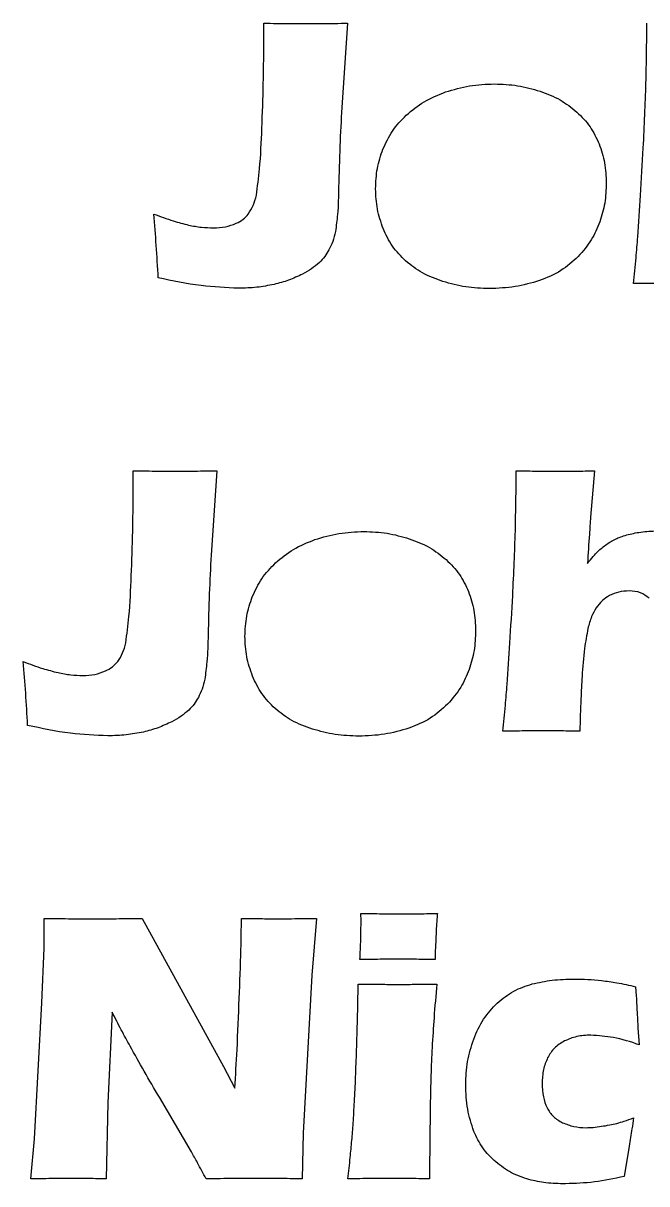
# Model space of a CAD drawing. Header units: millimetres. Extents: x -117 to 117, y -133 to 133.
# Drawn here: x -21.4 to -14.22, y 68.04 to 81.41 of the extents above; entities that cross this region are included whole.
import ezdxf

# ---------------------------------------------------------------- set-up
doc = ezdxf.new("R2010")
doc.units = ezdxf.units.MM
doc.layers.get('0').update_dxf_attribs({"linetype": 'CONTINUOUS'})

msp = doc.modelspace()

# ---------------------------------------------------------------- linework, layer by layer
for p, q in [((-18.628, 81.155), (-18.628, 81.412)), ((-17.664, 81.412), (-17.73, 80.441)), ((-20.132, 75.999), (-20.132, 76.256)), ((-19.168, 76.256), (-19.235, 75.285)), ((-14.819, 76.256), (-14.864, 75.724)), ((-21.158, 70.757), (-21.158, 71.1)), ((-20.029, 71.1), (-19.091, 69.394)), ((-18.022, 71.1), (-18.075, 70.445)), ((-16.638, 71.043), (-16.651, 70.77)), ((-21.183, 70.127), (-21.158, 70.757)), ((-18.075, 70.445), (-18.174, 68.625)), ((-14.347, 70.313), (-14.343, 70.263)), ((-21.268, 68.562), (-21.183, 70.127)), ((-20.375, 70.02), (-20.423, 68.977)), ((-14.319, 69.841), (-14.306, 69.645)), ((-19.091, 69.394), (-18.962, 69.143)), ((-19.462, 68.412), (-19.831, 69.039)), ((-20.423, 68.977), (-20.445, 68.1)), ((-18.174, 68.625), (-18.187, 68.1)), ((-21.312, 68.1), (-21.268, 68.562)), ((-14.422, 68.478), (-14.479, 68.127))]:
    msp.add_line(p, q)
for points, knots in [([(-18.628, 81.412), (-18.53, 81.411), (-18.374, 81.409), (-18.219, 81.408), (-18.16, 81.408)], [0, 0, 0, 0, 0.0292644, 0.04677754, 0.04677754, 0.04677754, 0.04677754]), ([(-18.16, 81.408), (-18.095, 81.408), (-17.929, 81.409), (-17.764, 81.411), (-17.664, 81.412)], [0, 0, 0, 0, 0.01965363, 0.04963133, 0.04963133, 0.04963133, 0.04963133]), ([(-14.227, 80.72), (-14.224, 80.837), (-14.218, 81.068), (-14.218, 81.298), (-14.217, 81.412)], [0, 0, 0, 0, 0.03511789, 0.06923959, 0.06923959, 0.06923959, 0.06923959]), ([(-18.65, 80.202), (-18.644, 80.373), (-18.632, 80.691), (-18.629, 81.009), (-18.628, 81.155)], [0, 0, 0, 0, 0.05137347, 0.09530566, 0.09530566, 0.09530566, 0.09530566]), ([(-16.988, 80.353), (-16.922, 80.408), (-16.785, 80.522), (-16.62, 80.586), (-16.534, 80.62)], [0, 0, 0, 0, 0.02563192, 0.0529608, 0.0529608, 0.0529608, 0.0529608]), ([(-16.534, 80.62), (-16.443, 80.647), (-16.259, 80.702), (-16.068, 80.71), (-15.972, 80.713)], [0, 0, 0, 0, 0.02845796, 0.05723462, 0.05723462, 0.05723462, 0.05723462]), ([(-15.972, 80.713), (-15.882, 80.71), (-15.704, 80.703), (-15.532, 80.654), (-15.447, 80.63)], [0, 0, 0, 0, 0.02681195, 0.05325183, 0.05325183, 0.05325183, 0.05325183]), ([(-15.447, 80.63), (-15.368, 80.6), (-15.213, 80.542), (-15.085, 80.439), (-15.022, 80.389)], [0, 0, 0, 0, 0.02535331, 0.04913277, 0.04913277, 0.04913277, 0.04913277]), ([(-14.257, 79.977), (-14.251, 80.103), (-14.239, 80.351), (-14.231, 80.599), (-14.227, 80.72)], [0, 0, 0, 0, 0.03795188, 0.07434665, 0.07434665, 0.07434665, 0.07434665]), ([(-17.73, 80.441), (-17.738, 80.293), (-17.754, 79.987), (-17.762, 79.682), (-17.766, 79.524)], [0, 0, 0, 0, 0.04450021, 0.09171994, 0.09171994, 0.09171994, 0.09171994]), ([(-17.256, 79.962), (-17.223, 80.033), (-17.156, 80.178), (-17.045, 80.294), (-16.988, 80.353)], [0, 0, 0, 0, 0.02337441, 0.04772563, 0.04772563, 0.04772563, 0.04772563]), ([(-15.022, 80.389), (-14.968, 80.335), (-14.861, 80.228), (-14.798, 80.09), (-14.766, 80.022)], [0, 0, 0, 0, 0.02275091, 0.04505851, 0.04505851, 0.04505851, 0.04505851]), ([(-18.714, 79.43), (-18.701, 79.531), (-18.667, 79.787), (-18.656, 80.046), (-18.65, 80.202)], [0, 0, 0, 0, 0.03063538, 0.07755506, 0.07755506, 0.07755506, 0.07755506]), ([(-17.341, 79.505), (-17.337, 79.583), (-17.331, 79.74), (-17.281, 79.888), (-17.256, 79.962)], [0, 0, 0, 0, 0.02350213, 0.04669491, 0.04669491, 0.04669491, 0.04669491]), ([(-14.766, 80.022), (-14.742, 79.95), (-14.693, 79.804), (-14.687, 79.649), (-14.684, 79.57)], [0, 0, 0, 0, 0.02264556, 0.04611551, 0.04611551, 0.04611551, 0.04611551]), ([(-14.321, 78.951), (-14.31, 79.11), (-14.287, 79.452), (-14.267, 79.794), (-14.257, 79.977)], [0, 0, 0, 0, 0.0478507, 0.102837, 0.102837, 0.102837, 0.102837]), ([(-14.684, 79.57), (-14.687, 79.493), (-14.692, 79.341), (-14.736, 79.195), (-14.757, 79.123)], [0, 0, 0, 0, 0.02301344, 0.04548806, 0.04548806, 0.04548806, 0.04548806]), ([(-18.807, 79.214), (-18.786, 79.247), (-18.743, 79.313), (-18.724, 79.39), (-18.714, 79.43)], [0, 0, 0, 0, 0.01151745, 0.02357996, 0.02357996, 0.02357996, 0.02357996]), ([(-17.766, 79.524), (-17.768, 79.419), (-17.771, 79.248), (-17.794, 79.078), (-17.803, 79.012)], [0, 0, 0, 0, 0.03151361, 0.05137993, 0.05137993, 0.05137993, 0.05137993]), ([(-17.254, 79.047), (-17.279, 79.121), (-17.33, 79.269), (-17.337, 79.426), (-17.341, 79.505)], [0, 0, 0, 0, 0.02323856, 0.0467455, 0.0467455, 0.0467455, 0.0467455]), ([(-19.844, 78.48), (-19.851, 78.604), (-19.865, 78.849), (-19.885, 79.094), (-19.895, 79.214)], [0, 0, 0, 0, 0.03721123, 0.07358282, 0.07358282, 0.07358282, 0.07358282]), ([(-19.895, 79.214), (-19.82, 79.187), (-19.689, 79.137), (-19.553, 79.102), (-19.494, 79.087)], [0, 0, 0, 0, 0.02379886, 0.04211337, 0.04211337, 0.04211337, 0.04211337]), ([(-18.945, 79.107), (-18.918, 79.121), (-18.865, 79.149), (-18.826, 79.193), (-18.807, 79.214)], [0, 0, 0, 0, 0.00919688, 0.01766672, 0.01766672, 0.01766672, 0.01766672]), ([(-19.494, 79.087), (-19.445, 79.077), (-19.35, 79.059), (-19.255, 79.056), (-19.209, 79.054)], [0, 0, 0, 0, 0.0149586, 0.02869195, 0.02869195, 0.02869195, 0.02869195]), ([(-19.209, 79.054), (-19.162, 79.056), (-19.071, 79.059), (-18.986, 79.091), (-18.945, 79.107)], [0, 0, 0, 0, 0.01401847, 0.02705075, 0.02705075, 0.02705075, 0.02705075]), ([(-17.803, 79.012), (-17.812, 78.973), (-17.829, 78.9), (-17.862, 78.833), (-17.878, 78.801)], [0, 0, 0, 0, 0.01196971, 0.02244636, 0.02244636, 0.02244636, 0.02244636]), ([(-16.995, 78.674), (-17.049, 78.728), (-17.157, 78.838), (-17.222, 78.977), (-17.254, 79.047)], [0, 0, 0, 0, 0.0228516, 0.04578616, 0.04578616, 0.04578616, 0.04578616]), ([(-14.757, 79.123), (-14.787, 79.053), (-14.849, 78.907), (-14.953, 78.787), (-15.007, 78.725)], [0, 0, 0, 0, 0.02281744, 0.04722352, 0.04722352, 0.04722352, 0.04722352]), ([(-14.372, 78.412), (-14.361, 78.512), (-14.342, 78.691), (-14.327, 78.871), (-14.321, 78.951)], [0, 0, 0, 0, 0.02998901, 0.05408632, 0.05408632, 0.05408632, 0.05408632]), ([(-17.878, 78.801), (-17.893, 78.775), (-17.924, 78.722), (-17.967, 78.678), (-17.988, 78.656)], [0, 0, 0, 0, 0.00914308, 0.01825044, 0.01825044, 0.01825044, 0.01825044]), ([(-17.988, 78.656), (-18.017, 78.631), (-18.077, 78.579), (-18.147, 78.542), (-18.183, 78.522)], [0, 0, 0, 0, 0.01148732, 0.02377278, 0.02377278, 0.02377278, 0.02377278]), ([(-16.565, 78.436), (-16.646, 78.466), (-16.802, 78.522), (-16.932, 78.624), (-16.995, 78.674)], [0, 0, 0, 0, 0.02563044, 0.04937514, 0.04937514, 0.04937514, 0.04937514]), ([(-15.007, 78.725), (-15.071, 78.667), (-15.202, 78.547), (-15.368, 78.481), (-15.454, 78.447)], [0, 0, 0, 0, 0.0257393, 0.05306076, 0.05306076, 0.05306076, 0.05306076]), ([(-18.919, 78.359), (-19.064, 78.366), (-19.375, 78.38), (-19.68, 78.445), (-19.844, 78.48)], [0, 0, 0, 0, 0.0433327, 0.09342932, 0.09342932, 0.09342932, 0.09342932]), ([(-18.183, 78.522), (-18.235, 78.497), (-18.341, 78.447), (-18.454, 78.418), (-18.51, 78.403)], [0, 0, 0, 0, 0.01731611, 0.03488773, 0.03488773, 0.03488773, 0.03488773]), ([(-18.51, 78.403), (-18.576, 78.391), (-18.711, 78.364), (-18.849, 78.361), (-18.919, 78.359)], [0, 0, 0, 0, 0.02004785, 0.04116673, 0.04116673, 0.04116673, 0.04116673]), ([(-16.029, 78.355), (-16.12, 78.358), (-16.302, 78.365), (-16.478, 78.413), (-16.565, 78.436)], [0, 0, 0, 0, 0.02743824, 0.0544003, 0.0544003, 0.0544003, 0.0544003]), ([(-15.454, 78.447), (-15.546, 78.42), (-15.734, 78.366), (-15.93, 78.359), (-16.029, 78.355)], [0, 0, 0, 0, 0.02878471, 0.05840764, 0.05840764, 0.05840764, 0.05840764]), ([(-13.9, 78.417), (-13.971, 78.416), (-14.129, 78.416), (-14.286, 78.414), (-14.372, 78.412)], [0, 0, 0, 0, 0.02157049, 0.04720356, 0.04720356, 0.04720356, 0.04720356]), ([(-20.132, 76.256), (-20.035, 76.255), (-19.879, 76.253), (-19.723, 76.252), (-19.665, 76.252)], [0, 0, 0, 0, 0.02926464, 0.04677778, 0.04677778, 0.04677778, 0.04677778]), ([(-19.665, 76.252), (-19.599, 76.252), (-19.434, 76.253), (-19.268, 76.255), (-19.168, 76.256)], [0, 0, 0, 0, 0.01965339, 0.04963109, 0.04963109, 0.04963109, 0.04963109]), ([(-15.731, 75.564), (-15.729, 75.681), (-15.723, 75.912), (-15.722, 76.142), (-15.722, 76.256)], [0, 0, 0, 0, 0.03511765, 0.06923959, 0.06923959, 0.06923959, 0.06923959]), ([(-15.722, 76.256), (-15.637, 76.255), (-15.486, 76.253), (-15.334, 76.252), (-15.267, 76.252)], [0, 0, 0, 0, 0.02531648, 0.04546935, 0.04546935, 0.04546935, 0.04546935]), ([(-15.267, 76.252), (-15.19, 76.252), (-15.041, 76.252), (-14.891, 76.255), (-14.819, 76.256)], [0, 0, 0, 0, 0.02306344, 0.04481067, 0.04481067, 0.04481067, 0.04481067]), ([(-20.155, 75.046), (-20.148, 75.217), (-20.136, 75.535), (-20.134, 75.853), (-20.132, 75.999)], [0, 0, 0, 0, 0.05137347, 0.09530566, 0.09530566, 0.09530566, 0.09530566]), ([(-14.864, 75.724), (-14.869, 75.658), (-14.882, 75.48), (-14.893, 75.302), (-14.899, 75.19)], [0, 0, 0, 0, 0.01999502, 0.0535202, 0.0535202, 0.0535202, 0.0535202]), ([(-18.039, 75.464), (-17.947, 75.491), (-17.764, 75.546), (-17.572, 75.553), (-17.476, 75.557)], [0, 0, 0, 0, 0.02845791, 0.0572341, 0.0572341, 0.0572341, 0.0572341]), ([(-17.476, 75.557), (-17.386, 75.554), (-17.208, 75.547), (-17.037, 75.498), (-16.952, 75.474)], [0, 0, 0, 0, 0.02681243, 0.05325185, 0.05325185, 0.05325185, 0.05325185]), ([(-15.761, 74.821), (-15.755, 74.947), (-15.743, 75.195), (-15.735, 75.443), (-15.731, 75.564)], [0, 0, 0, 0, 0.03795188, 0.07434665, 0.07434665, 0.07434665, 0.07434665]), ([(-14.43, 75.522), (-14.404, 75.528), (-14.349, 75.542), (-14.293, 75.549), (-14.263, 75.553)], [0, 0, 0, 0, 0.00815402, 0.01698393, 0.01698393, 0.01698393, 0.01698393]), ([(-14.263, 75.553), (-14.232, 75.556), (-14.17, 75.563), (-14.107, 75.563), (-14.075, 75.564)], [0, 0, 0, 0, 0.00929014, 0.01882321, 0.01882321, 0.01882321, 0.01882321]), ([(-18.492, 75.197), (-18.426, 75.252), (-18.29, 75.365), (-18.124, 75.43), (-18.039, 75.464)], [0, 0, 0, 0, 0.02563192, 0.05296123, 0.05296123, 0.05296123, 0.05296123]), ([(-16.952, 75.474), (-16.872, 75.444), (-16.718, 75.386), (-16.589, 75.283), (-16.527, 75.233)], [0, 0, 0, 0, 0.02535331, 0.04913316, 0.04913316, 0.04913316, 0.04913316]), ([(-14.781, 75.328), (-14.765, 75.342), (-14.732, 75.372), (-14.697, 75.398), (-14.678, 75.411)], [0, 0, 0, 0, 0.0065163, 0.01320676, 0.01320676, 0.01320676, 0.01320676]), ([(-14.678, 75.411), (-14.66, 75.423), (-14.623, 75.447), (-14.584, 75.467), (-14.564, 75.476)], [0, 0, 0, 0, 0.00667541, 0.01314747, 0.01314747, 0.01314747, 0.01314747]), ([(-14.564, 75.476), (-14.544, 75.485), (-14.5, 75.503), (-14.454, 75.515), (-14.43, 75.522)], [0, 0, 0, 0, 0.00673057, 0.01418353, 0.01418353, 0.01418353, 0.01418353]), ([(-19.235, 75.285), (-19.242, 75.137), (-19.258, 74.831), (-19.266, 74.526), (-19.27, 74.368)], [0, 0, 0, 0, 0.04450021, 0.09171994, 0.09171994, 0.09171994, 0.09171994]), ([(-14.899, 75.19), (-14.878, 75.217), (-14.84, 75.265), (-14.798, 75.309), (-14.781, 75.328)], [0, 0, 0, 0, 0.01040293, 0.0181571, 0.0181571, 0.0181571, 0.0181571]), ([(-18.761, 74.806), (-18.728, 74.877), (-18.66, 75.022), (-18.549, 75.138), (-18.492, 75.197)], [0, 0, 0, 0, 0.02337419, 0.04772541, 0.04772541, 0.04772541, 0.04772541]), ([(-16.527, 75.233), (-16.473, 75.179), (-16.366, 75.071), (-16.302, 74.934), (-16.27, 74.866)], [0, 0, 0, 0, 0.02275091, 0.04505851, 0.04505851, 0.04505851, 0.04505851]), ([(-20.219, 74.274), (-20.205, 74.375), (-20.171, 74.631), (-20.161, 74.89), (-20.155, 75.046)], [0, 0, 0, 0, 0.03063515, 0.07755508, 0.07755508, 0.07755508, 0.07755508]), ([(-14.42, 74.872), (-14.461, 74.87), (-14.539, 74.866), (-14.612, 74.834), (-14.646, 74.819)], [0, 0, 0, 0, 0.01211783, 0.0234463, 0.0234463, 0.0234463, 0.0234463]), ([(-14.19, 74.788), (-14.222, 74.812), (-14.29, 74.864), (-14.375, 74.869), (-14.42, 74.872)], [0, 0, 0, 0, 0.01187724, 0.0249398, 0.0249398, 0.0249398, 0.0249398]), ([(-18.845, 74.348), (-18.842, 74.427), (-18.835, 74.584), (-18.785, 74.732), (-18.761, 74.806)], [0, 0, 0, 0, 0.02350191, 0.04669486, 0.04669486, 0.04669486, 0.04669486]), ([(-16.27, 74.866), (-16.246, 74.794), (-16.197, 74.647), (-16.191, 74.493), (-16.188, 74.414)], [0, 0, 0, 0, 0.02264566, 0.04611537, 0.04611537, 0.04611537, 0.04611537]), ([(-15.825, 73.795), (-15.815, 73.954), (-15.791, 74.296), (-15.772, 74.638), (-15.761, 74.821)], [0, 0, 0, 0, 0.0478505, 0.102837, 0.102837, 0.102837, 0.102837]), ([(-14.646, 74.819), (-14.675, 74.801), (-14.736, 74.763), (-14.778, 74.706), (-14.8, 74.676)], [0, 0, 0, 0, 0.01012953, 0.02116537, 0.02116537, 0.02116537, 0.02116537]), ([(-14.8, 74.676), (-14.819, 74.643), (-14.862, 74.57), (-14.883, 74.487), (-14.895, 74.441)], [0, 0, 0, 0, 0.01123337, 0.02544986, 0.02544986, 0.02544986, 0.02544986]), ([(-19.27, 74.368), (-19.272, 74.263), (-19.276, 74.092), (-19.299, 73.922), (-19.307, 73.856)], [0, 0, 0, 0, 0.0315136, 0.05137992, 0.05137992, 0.05137992, 0.05137992]), ([(-18.758, 73.891), (-18.784, 73.965), (-18.835, 74.113), (-18.842, 74.27), (-18.845, 74.348)], [0, 0, 0, 0, 0.02323847, 0.04674559, 0.04674559, 0.04674559, 0.04674559]), ([(-16.188, 74.414), (-16.191, 74.337), (-16.197, 74.185), (-16.24, 74.039), (-16.262, 73.967)], [0, 0, 0, 0, 0.02301317, 0.04548801, 0.04548801, 0.04548801, 0.04548801]), ([(-14.895, 74.441), (-14.909, 74.364), (-14.943, 74.181), (-14.956, 73.996), (-14.963, 73.889)], [0, 0, 0, 0, 0.02345903, 0.05562444, 0.05562444, 0.05562444, 0.05562444]), ([(-20.311, 74.058), (-20.29, 74.091), (-20.247, 74.157), (-20.228, 74.234), (-20.219, 74.274)], [0, 0, 0, 0, 0.01151766, 0.02357994, 0.02357994, 0.02357994, 0.02357994]), ([(-21.348, 73.324), (-21.355, 73.448), (-21.369, 73.693), (-21.389, 73.938), (-21.399, 74.058)], [0, 0, 0, 0, 0.03721125, 0.07358305, 0.07358305, 0.07358305, 0.07358305]), ([(-21.399, 74.058), (-21.325, 74.03), (-21.193, 73.981), (-21.057, 73.946), (-20.998, 73.931)], [0, 0, 0, 0, 0.02379871, 0.04211339, 0.04211339, 0.04211339, 0.04211339]), ([(-20.713, 73.898), (-20.666, 73.9), (-20.576, 73.903), (-20.491, 73.935), (-20.45, 73.951)], [0, 0, 0, 0, 0.01401823, 0.02705074, 0.02705074, 0.02705074, 0.02705074]), ([(-20.45, 73.951), (-20.422, 73.965), (-20.37, 73.993), (-20.33, 74.037), (-20.311, 74.058)], [0, 0, 0, 0, 0.00919688, 0.01766672, 0.01766672, 0.01766672, 0.01766672]), ([(-16.262, 73.967), (-16.291, 73.897), (-16.353, 73.751), (-16.457, 73.631), (-16.511, 73.569)], [0, 0, 0, 0, 0.02281743, 0.04722341, 0.04722341, 0.04722341, 0.04722341]), ([(-20.998, 73.931), (-20.949, 73.921), (-20.855, 73.903), (-20.759, 73.9), (-20.713, 73.898)], [0, 0, 0, 0, 0.0149586, 0.02869195, 0.02869195, 0.02869195, 0.02869195]), ([(-19.307, 73.856), (-19.317, 73.817), (-19.334, 73.744), (-19.367, 73.677), (-19.382, 73.645)], [0, 0, 0, 0, 0.01196984, 0.02244649, 0.02244649, 0.02244649, 0.02244649]), ([(-18.499, 73.518), (-18.553, 73.572), (-18.661, 73.682), (-18.726, 73.821), (-18.758, 73.891)], [0, 0, 0, 0, 0.02285142, 0.04578619, 0.04578619, 0.04578619, 0.04578619]), ([(-14.963, 73.889), (-14.968, 73.803), (-14.979, 73.592), (-14.985, 73.381), (-14.989, 73.256)], [0, 0, 0, 0, 0.02596637, 0.06335133, 0.06335133, 0.06335133, 0.06335133]), ([(-15.876, 73.256), (-15.865, 73.356), (-15.846, 73.535), (-15.832, 73.715), (-15.825, 73.795)], [0, 0, 0, 0, 0.02998901, 0.05408632, 0.05408632, 0.05408632, 0.05408632]), ([(-19.382, 73.645), (-19.398, 73.619), (-19.429, 73.566), (-19.471, 73.522), (-19.492, 73.5)], [0, 0, 0, 0, 0.00914328, 0.0182503, 0.0182503, 0.0182503, 0.0182503]), ([(-16.511, 73.569), (-16.575, 73.511), (-16.707, 73.39), (-16.873, 73.325), (-16.958, 73.291)], [0, 0, 0, 0, 0.02573967, 0.05306103, 0.05306103, 0.05306103, 0.05306103]), ([(-19.492, 73.5), (-19.521, 73.475), (-19.581, 73.423), (-19.651, 73.385), (-19.688, 73.366)], [0, 0, 0, 0, 0.01148728, 0.0237725, 0.0237725, 0.0237725, 0.0237725]), ([(-18.069, 73.28), (-18.15, 73.31), (-18.306, 73.366), (-18.436, 73.468), (-18.499, 73.518)], [0, 0, 0, 0, 0.02562991, 0.04937474, 0.04937474, 0.04937474, 0.04937474]), ([(-20.424, 73.203), (-20.568, 73.21), (-20.88, 73.223), (-21.185, 73.289), (-21.348, 73.324)], [0, 0, 0, 0, 0.04333268, 0.09342931, 0.09342931, 0.09342931, 0.09342931]), ([(-19.688, 73.366), (-19.74, 73.341), (-19.845, 73.291), (-19.958, 73.262), (-20.015, 73.247)], [0, 0, 0, 0, 0.01731643, 0.03488811, 0.03488811, 0.03488811, 0.03488811]), ([(-17.533, 73.199), (-17.625, 73.202), (-17.807, 73.209), (-17.982, 73.257), (-18.069, 73.28)], [0, 0, 0, 0, 0.02743826, 0.05440078, 0.05440078, 0.05440078, 0.05440078]), ([(-16.958, 73.291), (-17.051, 73.264), (-17.239, 73.21), (-17.434, 73.203), (-17.533, 73.199)], [0, 0, 0, 0, 0.02878431, 0.05840725, 0.05840725, 0.05840725, 0.05840725]), ([(-20.015, 73.247), (-20.081, 73.235), (-20.216, 73.208), (-20.353, 73.205), (-20.424, 73.203)], [0, 0, 0, 0, 0.02004801, 0.04116666, 0.04116666, 0.04116666, 0.04116666]), ([(-15.404, 73.261), (-15.476, 73.26), (-15.633, 73.26), (-15.791, 73.257), (-15.876, 73.256)], [0, 0, 0, 0, 0.02157049, 0.04720356, 0.04720356, 0.04720356, 0.04720356]), ([(-14.989, 73.256), (-15.061, 73.257), (-15.199, 73.26), (-15.337, 73.26), (-15.404, 73.261)], [0, 0, 0, 0, 0.02146212, 0.04149339, 0.04149339, 0.04149339, 0.04149339]), ([(-17.508, 71.039), (-17.508, 71.056), (-17.508, 71.095), (-17.509, 71.135), (-17.51, 71.157)], [0, 0, 0, 0, 0.00516491, 0.01187032, 0.01187032, 0.01187032, 0.01187032]), ([(-17.51, 71.157), (-17.429, 71.156), (-17.28, 71.154), (-17.131, 71.153), (-17.064, 71.153)], [0, 0, 0, 0, 0.024453, 0.04461779, 0.04461779, 0.04461779, 0.04461779]), ([(-17.064, 71.153), (-16.986, 71.153), (-16.841, 71.153), (-16.696, 71.156), (-16.629, 71.157)], [0, 0, 0, 0, 0.02329709, 0.04351957, 0.04351957, 0.04351957, 0.04351957]), ([(-16.629, 71.157), (-16.631, 71.136), (-16.634, 71.098), (-16.636, 71.06), (-16.638, 71.043)], [0, 0, 0, 0, 0.00628777, 0.01146293, 0.01146293, 0.01146293, 0.01146293]), ([(-21.158, 71.1), (-21.051, 71.099), (-20.85, 71.096), (-20.649, 71.096), (-20.555, 71.096)], [0, 0, 0, 0, 0.03214123, 0.06031799, 0.06031799, 0.06031799, 0.06031799]), ([(-20.555, 71.096), (-20.48, 71.096), (-20.305, 71.097), (-20.129, 71.099), (-20.029, 71.1)], [0, 0, 0, 0, 0.02250698, 0.05261175, 0.05261175, 0.05261175, 0.05261175]), ([(-18.911, 70.179), (-18.903, 70.367), (-18.891, 70.674), (-18.887, 70.981), (-18.885, 71.1)], [0, 0, 0, 0, 0.05637425, 0.09216341, 0.09216341, 0.09216341, 0.09216341]), ([(-18.885, 71.1), (-18.804, 71.099), (-18.66, 71.097), (-18.516, 71.096), (-18.452, 71.096)], [0, 0, 0, 0, 0.02431807, 0.04325455, 0.04325455, 0.04325455, 0.04325455]), ([(-18.452, 71.096), (-18.404, 71.096), (-18.261, 71.097), (-18.117, 71.099), (-18.022, 71.1)], [0, 0, 0, 0, 0.0144915, 0.04303449, 0.04303449, 0.04303449, 0.04303449]), ([(-17.521, 70.625), (-17.517, 70.703), (-17.51, 70.841), (-17.509, 70.979), (-17.508, 71.039)], [0, 0, 0, 0, 0.02342739, 0.04134234, 0.04134234, 0.04134234, 0.04134234]), ([(-16.651, 70.77), (-16.652, 70.748), (-16.655, 70.7), (-16.655, 70.651), (-16.655, 70.625)], [0, 0, 0, 0, 0.00671149, 0.01451427, 0.01451427, 0.01451427, 0.01451427]), ([(-17.073, 70.63), (-17.144, 70.63), (-17.294, 70.629), (-17.443, 70.627), (-17.521, 70.625)], [0, 0, 0, 0, 0.02153854, 0.0448377, 0.0448377, 0.0448377, 0.0448377]), ([(-16.655, 70.625), (-16.726, 70.627), (-16.865, 70.629), (-17.005, 70.63), (-17.073, 70.63)], [0, 0, 0, 0, 0.02132098, 0.04176138, 0.04176138, 0.04176138, 0.04176138]), ([(-17.559, 69.584), (-17.555, 69.702), (-17.548, 69.955), (-17.544, 70.209), (-17.541, 70.344)], [0, 0, 0, 0, 0.0353983, 0.07606492, 0.07606492, 0.07606492, 0.07606492]), ([(-17.541, 70.344), (-17.456, 70.343), (-17.303, 70.341), (-17.151, 70.34), (-17.084, 70.34)], [0, 0, 0, 0, 0.0257351, 0.04575112, 0.04575112, 0.04575112, 0.04575112]), ([(-17.084, 70.34), (-17.021, 70.34), (-16.871, 70.341), (-16.721, 70.343), (-16.635, 70.344)], [0, 0, 0, 0, 0.01902421, 0.04486851, 0.04486851, 0.04486851, 0.04486851]), ([(-16.635, 70.344), (-16.647, 70.214), (-16.668, 69.971), (-16.683, 69.728), (-16.69, 69.614)], [0, 0, 0, 0, 0.03914659, 0.07317294, 0.07317294, 0.07317294, 0.07317294]), ([(-15.939, 70.125), (-15.878, 70.175), (-15.758, 70.273), (-15.611, 70.322), (-15.539, 70.345)], [0, 0, 0, 0, 0.02342221, 0.04599182, 0.04599182, 0.04599182, 0.04599182]), ([(-15.539, 70.345), (-15.462, 70.362), (-15.302, 70.396), (-15.138, 70.399), (-15.053, 70.401)], [0, 0, 0, 0, 0.02351064, 0.04898845, 0.04898845, 0.04898845, 0.04898845]), ([(-15.053, 70.401), (-15.001, 70.401), (-14.896, 70.399), (-14.791, 70.39), (-14.739, 70.385)], [0, 0, 0, 0, 0.01566475, 0.03148259, 0.03148259, 0.03148259, 0.03148259]), ([(-14.739, 70.385), (-14.679, 70.377), (-14.548, 70.359), (-14.419, 70.33), (-14.347, 70.313)], [0, 0, 0, 0, 0.0178836, 0.03978636, 0.03978636, 0.03978636, 0.03978636]), ([(-14.343, 70.263), (-14.341, 70.236), (-14.337, 70.182), (-14.334, 70.128), (-14.333, 70.101)], [0, 0, 0, 0, 0.00801497, 0.016185, 0.016185, 0.016185, 0.016185]), ([(-18.962, 69.143), (-18.953, 69.291), (-18.932, 69.636), (-18.919, 69.982), (-18.911, 70.179)], [0, 0, 0, 0, 0.0444281, 0.1036825, 0.1036825, 0.1036825, 0.1036825]), ([(-16.211, 69.709), (-16.178, 69.789), (-16.112, 69.944), (-15.995, 70.066), (-15.939, 70.125)], [0, 0, 0, 0, 0.02572703, 0.05014696, 0.05014696, 0.05014696, 0.05014696]), ([(-14.333, 70.101), (-14.331, 70.066), (-14.327, 69.979), (-14.322, 69.892), (-14.319, 69.841)], [0, 0, 0, 0, 0.01064435, 0.02608334, 0.02608334, 0.02608334, 0.02608334]), ([(-20.167, 69.628), (-20.201, 69.69), (-20.273, 69.82), (-20.34, 69.951), (-20.375, 70.02)], [0, 0, 0, 0, 0.0213199, 0.04434621, 0.04434621, 0.04434621, 0.04434621]), ([(-16.303, 69.184), (-16.3, 69.274), (-16.292, 69.453), (-16.238, 69.624), (-16.211, 69.709)], [0, 0, 0, 0, 0.02685754, 0.05354044, 0.05354044, 0.05354044, 0.05354044]), ([(-15.166, 69.688), (-15.207, 69.663), (-15.287, 69.615), (-15.336, 69.534), (-15.359, 69.495)], [0, 0, 0, 0, 0.0140136, 0.02772046, 0.02772046, 0.02772046, 0.02772046]), ([(-14.862, 69.755), (-14.917, 69.753), (-15.022, 69.748), (-15.12, 69.708), (-15.166, 69.688)], [0, 0, 0, 0, 0.01637709, 0.03139211, 0.03139211, 0.03139211, 0.03139211]), ([(-14.306, 69.645), (-14.403, 69.677), (-14.585, 69.736), (-14.774, 69.749), (-14.862, 69.755)], [0, 0, 0, 0, 0.0307408, 0.05687464, 0.05687464, 0.05687464, 0.05687464]), ([(-19.831, 69.039), (-19.89, 69.139), (-20.004, 69.334), (-20.114, 69.532), (-20.167, 69.628)], [0, 0, 0, 0, 0.03483767, 0.06782516, 0.06782516, 0.06782516, 0.06782516]), ([(-17.584, 68.986), (-17.579, 69.081), (-17.57, 69.28), (-17.563, 69.479), (-17.559, 69.584)], [0, 0, 0, 0, 0.02849293, 0.05983363, 0.05983363, 0.05983363, 0.05983363]), ([(-16.69, 69.614), (-16.695, 69.507), (-16.705, 69.285), (-16.709, 69.063), (-16.711, 68.948)], [0, 0, 0, 0, 0.0323915, 0.06663039, 0.06663039, 0.06663039, 0.06663039]), ([(-15.359, 69.495), (-15.378, 69.45), (-15.416, 69.356), (-15.42, 69.254), (-15.422, 69.201)], [0, 0, 0, 0, 0.01443933, 0.03020429, 0.03020429, 0.03020429, 0.03020429]), ([(-16.209, 68.647), (-16.236, 68.731), (-16.294, 68.905), (-16.3, 69.089), (-16.303, 69.184)], [0, 0, 0, 0, 0.02635594, 0.0546962, 0.0546962, 0.0546962, 0.0546962]), ([(-15.422, 69.201), (-15.421, 69.149), (-15.418, 69.051), (-15.382, 68.96), (-15.366, 68.918)], [0, 0, 0, 0, 0.01561264, 0.02908715, 0.02908715, 0.02908715, 0.02908715]), ([(-17.614, 68.542), (-17.608, 68.608), (-17.597, 68.756), (-17.589, 68.904), (-17.584, 68.986)], [0, 0, 0, 0, 0.01983765, 0.04449553, 0.04449553, 0.04449553, 0.04449553]), ([(-16.711, 68.948), (-16.713, 68.774), (-16.717, 68.491), (-16.719, 68.208), (-16.72, 68.1)], [0, 0, 0, 0, 0.052422, 0.08484006, 0.08484006, 0.08484006, 0.08484006]), ([(-15.366, 68.918), (-15.344, 68.882), (-15.3, 68.809), (-15.225, 68.767), (-15.187, 68.746)], [0, 0, 0, 0, 0.01236898, 0.02517808, 0.02517808, 0.02517808, 0.02517808]), ([(-15.187, 68.746), (-15.144, 68.73), (-15.058, 68.696), (-14.964, 68.691), (-14.917, 68.689)], [0, 0, 0, 0, 0.01360436, 0.0277975, 0.0277975, 0.0277975, 0.0277975]), ([(-14.74, 68.705), (-14.708, 68.71), (-14.648, 68.719), (-14.589, 68.732), (-14.562, 68.739)], [0, 0, 0, 0, 0.00969699, 0.01812989, 0.01812989, 0.01812989, 0.01812989]), ([(-14.562, 68.739), (-14.533, 68.747), (-14.468, 68.765), (-14.405, 68.788), (-14.369, 68.801)], [0, 0, 0, 0, 0.00895487, 0.02023341, 0.02023341, 0.02023341, 0.02023341]), ([(-14.369, 68.801), (-14.375, 68.76), (-14.391, 68.652), (-14.41, 68.544), (-14.422, 68.478)], [0, 0, 0, 0, 0.0126113, 0.03273717, 0.03273717, 0.03273717, 0.03273717]), ([(-15.956, 68.294), (-16.01, 68.345), (-16.116, 68.447), (-16.178, 68.581), (-16.209, 68.647)], [0, 0, 0, 0, 0.02216527, 0.04382353, 0.04382353, 0.04382353, 0.04382353]), ([(-14.917, 68.689), (-14.889, 68.69), (-14.83, 68.692), (-14.771, 68.7), (-14.74, 68.705)], [0, 0, 0, 0, 0.00816821, 0.01777072, 0.01777072, 0.01777072, 0.01777072]), ([(-17.659, 68.1), (-17.65, 68.182), (-17.634, 68.329), (-17.62, 68.476), (-17.614, 68.542)], [0, 0, 0, 0, 0.02459646, 0.04441425, 0.04441425, 0.04441425, 0.04441425]), ([(-19.293, 68.1), (-19.326, 68.162), (-19.381, 68.267), (-19.439, 68.37), (-19.462, 68.412)], [0, 0, 0, 0, 0.02106718, 0.03550461, 0.03550461, 0.03550461, 0.03550461]), ([(-15.574, 68.091), (-15.643, 68.114), (-15.782, 68.16), (-15.898, 68.249), (-15.956, 68.294)], [0, 0, 0, 0, 0.02171318, 0.04353646, 0.04353646, 0.04353646, 0.04353646]), ([(-20.86, 68.105), (-20.918, 68.104), (-21.069, 68.103), (-21.219, 68.101), (-21.312, 68.1)], [0, 0, 0, 0, 0.01734077, 0.0452222, 0.0452222, 0.0452222, 0.0452222]), ([(-20.445, 68.1), (-20.525, 68.101), (-20.663, 68.104), (-20.802, 68.104), (-20.86, 68.105)], [0, 0, 0, 0, 0.02398599, 0.04149293, 0.04149293, 0.04149293, 0.04149293]), ([(-18.721, 68.105), (-18.804, 68.104), (-18.994, 68.104), (-19.185, 68.101), (-19.293, 68.1)], [0, 0, 0, 0, 0.02463198, 0.05718256, 0.05718256, 0.05718256, 0.05718256]), ([(-18.187, 68.1), (-18.279, 68.101), (-18.457, 68.104), (-18.635, 68.104), (-18.721, 68.105)], [0, 0, 0, 0, 0.027659, 0.05344659, 0.05344659, 0.05344659, 0.05344659]), ([(-17.17, 68.105), (-17.242, 68.104), (-17.405, 68.104), (-17.568, 68.101), (-17.659, 68.1)], [0, 0, 0, 0, 0.02157144, 0.04896533, 0.04896533, 0.04896533, 0.04896533]), ([(-16.72, 68.1), (-16.801, 68.101), (-16.951, 68.104), (-17.101, 68.104), (-17.17, 68.105)], [0, 0, 0, 0, 0.02432046, 0.04501596, 0.04501596, 0.04501596, 0.04501596]), ([(-15.154, 68.043), (-15.229, 68.044), (-15.371, 68.047), (-15.509, 68.077), (-15.574, 68.091)], [0, 0, 0, 0, 0.02250487, 0.0423446, 0.0423446, 0.0423446, 0.0423446]), ([(-14.479, 68.127), (-14.593, 68.102), (-14.815, 68.054), (-15.042, 68.047), (-15.154, 68.043)], [0, 0, 0, 0, 0.03469073, 0.06810793, 0.06810793, 0.06810793, 0.06810793])]:
    msp.add_open_spline(points, degree=3, knots=knots)

doc.saveas('drawing.dxf')
